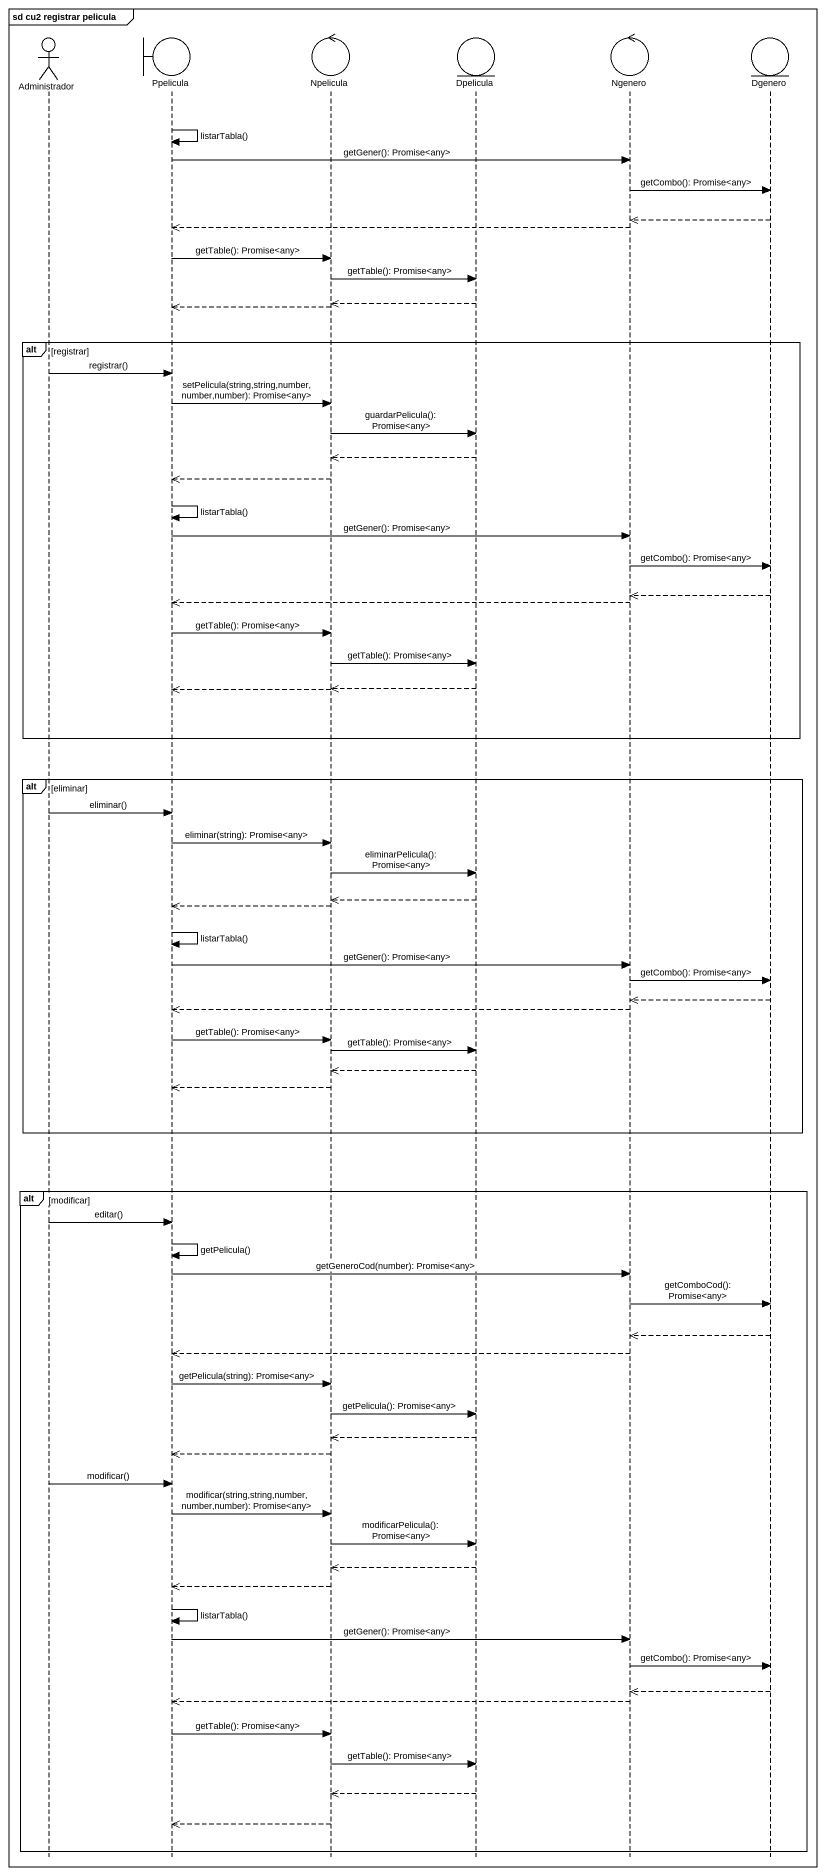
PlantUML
@startuml
mainframe sd cu2 registrar pelicula
hide footbox
actor Administrador
boundary Ppelicula
control Npelicula
entity Dpelicula
control Ngenero
entity Dgenero

Ppelicula -> Ppelicula : listarTabla()
Ppelicula -> Ngenero : getGener(): Promise<any>
Ngenero -> Dgenero : getCombo(): Promise<any>
Dgenero -->> Ngenero
Ngenero -->> Ppelicula
Ppelicula -> Npelicula : getTable(): Promise<any>
Npelicula -> Dpelicula : getTable(): Promise<any>
Dpelicula -->> Npelicula
Npelicula -->> Ppelicula
alt registrar
  Administrador -> Ppelicula : registrar()
  Ppelicula -> Npelicula : setPelicula(string,string,number,number,number): Promise<any>
  Npelicula -> Dpelicula : guardarPelicula(): Promise<any>
  Dpelicula -->> Npelicula
  Npelicula -->> Ppelicula
  Ppelicula -> Ppelicula : listarTabla()
  Ppelicula -> Ngenero : getGener(): Promise<any>
  Ngenero -> Dgenero : getCombo(): Promise<any>
  Dgenero -->> Ngenero
  Ngenero -->> Ppelicula
  Ppelicula -> Npelicula : getTable(): Promise<any>
  Npelicula -> Dpelicula : getTable(): Promise<any>
  Dpelicula -->> Npelicula
  Npelicula -->> Ppelicula
end
alt eliminar
  Administrador -> Ppelicula : eliminar()
  Ppelicula -> Npelicula : eliminar(string): Promise<any>
  Npelicula -> Dpelicula : eliminarPelicula(): Promise<any>
  Dpelicula -->> Npelicula
  Npelicula -->> Ppelicula
  Ppelicula -> Ppelicula : listarTabla()
  Ppelicula -> Ngenero : getGener(): Promise<any>
  Ngenero -> Dgenero : getCombo(): Promise<any>
  Dgenero -->> Ngenero
  Ngenero -->> Ppelicula
  Ppelicula -> Npelicula : getTable(): Promise<any>
  Npelicula -> Dpelicula : getTable(): Promise<any>
  Dpelicula -->> Npelicula
  Npelicula -->> Ppelicula
end
alt modificar
  Administrador -> Ppelicula : editar()
  Ppelicula -> Ppelicula : getPelicula()
  Ppelicula -> Ngenero : getGeneroCod(number): Promise<any>
  Ngenero -> Dgenero : getComboCod(): Promise<any>
  Dgenero -->> Ngenero
  Ngenero -->> Ppelicula
  Ppelicula -> Npelicula : getPelicula(string): Promise<any>
  Npelicula -> Dpelicula : getPelicula(): Promise<any>
  Dpelicula -->> Npelicula
  Npelicula -->> Ppelicula
  Administrador -> Ppelicula : modificar()
  Ppelicula -> Npelicula : modificar(string,string,number,number,number): Promise<any>
  Npelicula -> Dpelicula : modificarPelicula(): Promise<any>
  Dpelicula -->> Npelicula
  Npelicula -->> Ppelicula
  Ppelicula -> Ppelicula : listarTabla()
  Ppelicula -> Ngenero : getGener(): Promise<any>
  Ngenero -> Dgenero : getCombo(): Promise<any>
  Dgenero -->> Ngenero
  Ngenero -->> Ppelicula
  Ppelicula -> Npelicula : getTable(): Promise<any>
  Npelicula -> Dpelicula : getTable(): Promise<any>
  Dpelicula -->> Npelicula
  Npelicula -->> Ppelicula
end
@enduml
